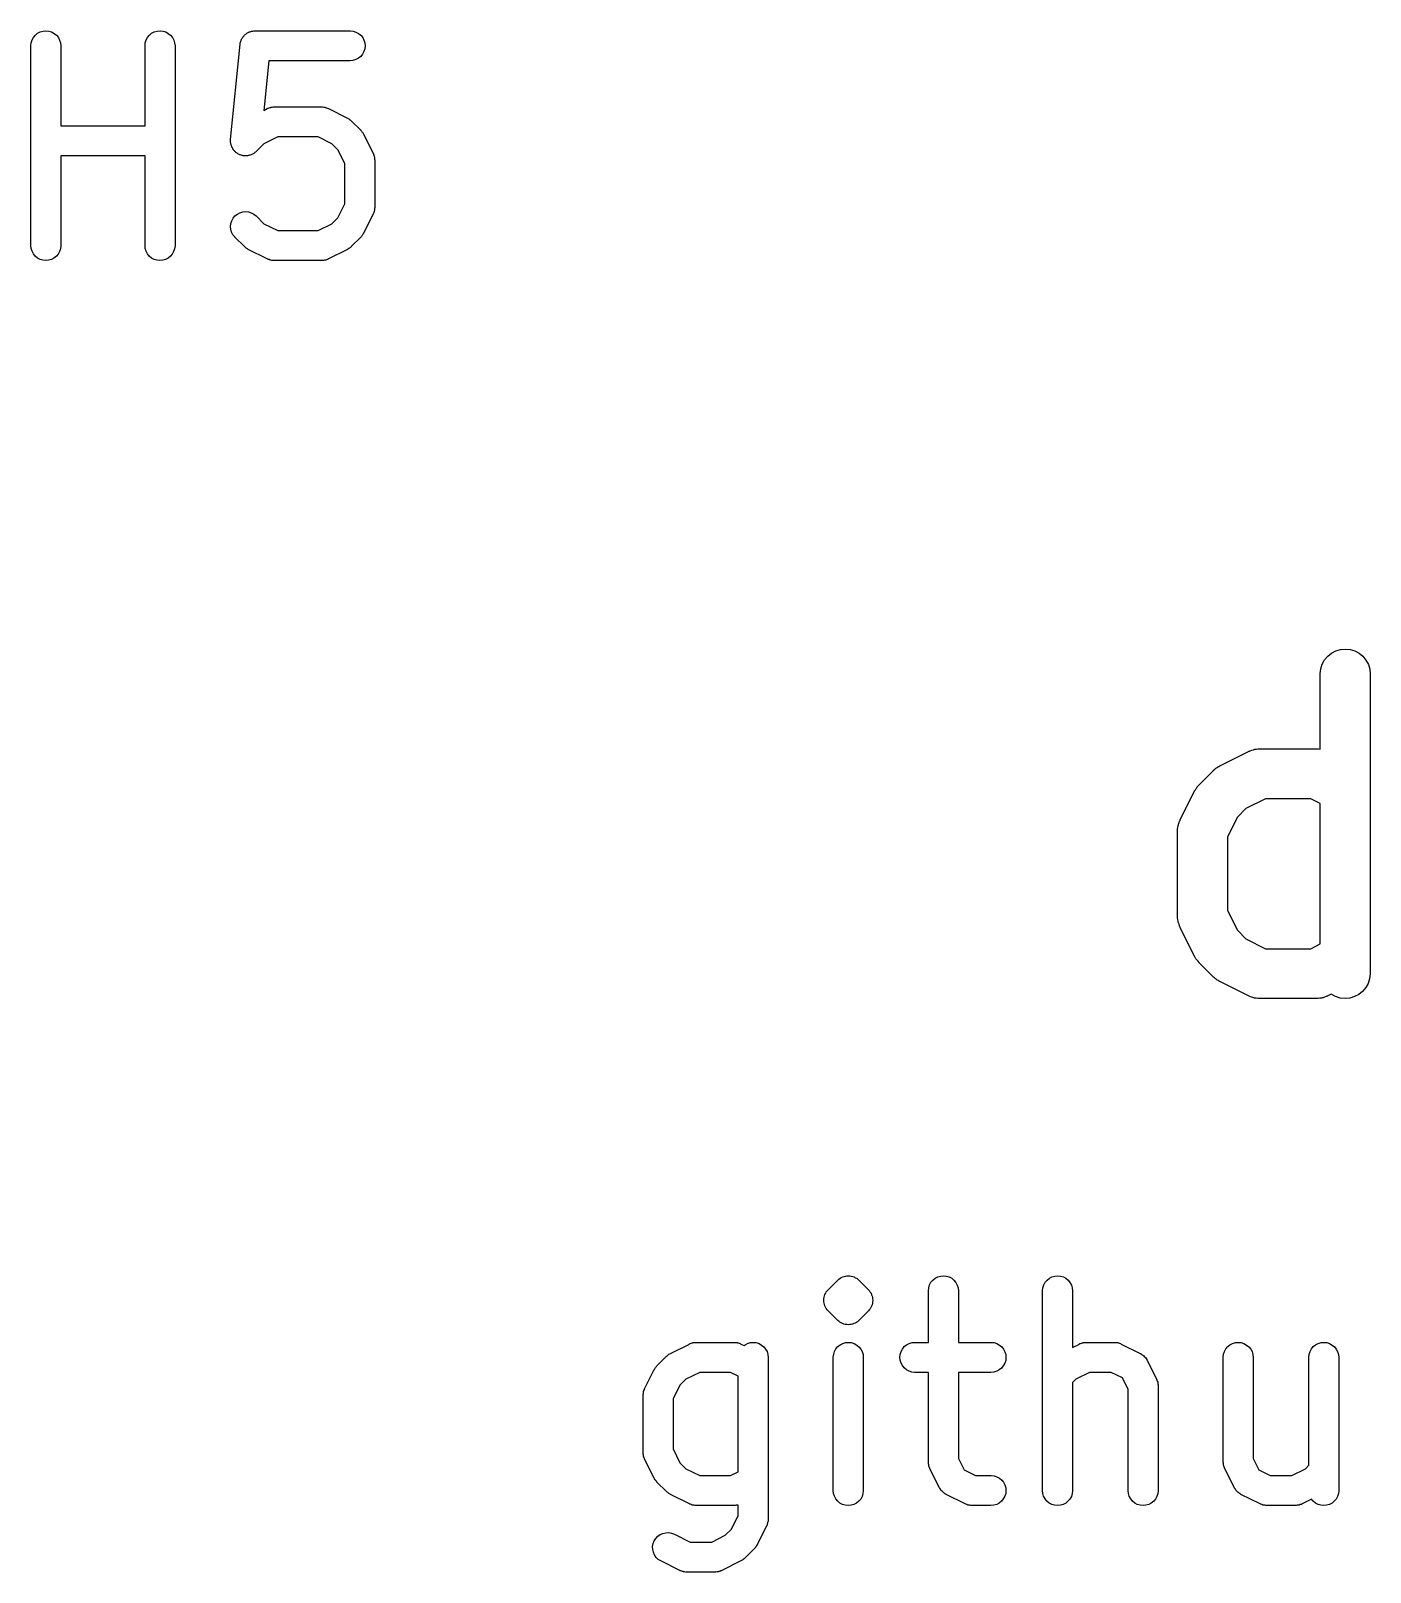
# Model space of a CAD drawing. Extents: x 78 to 209, y -131 to -41.
# Drawn here: x 149.02 to 155.73, y -105.38 to -97.67 of the extents above; entities that cross this region are included whole.
import ezdxf

# ---------------------------------------------------------------- set-up
doc = ezdxf.new("R2010")
doc.units = 0
doc.layers.add('BLACK', color=7, linetype='CONTINUOUS')

msp = doc.modelspace()

# ---------------------------------------------------------------- linework, layer by layer
at = {"layer": 'BLACK', "linetype": 'CONTINUOUS'}
for p, q in [((149.046, -97.6878), (149.057, -97.6786)), ((149.057, -97.6786), (149.07, -97.6718)), ((149.07, -97.6718), (149.084, -97.6677)), ((149.084, -97.6677), (149.099, -97.6664)), ((149.099, -97.6664), (149.113, -97.6679)), ((149.113, -97.6679), (149.127, -97.6722)), ((149.127, -97.6722), (149.14, -97.6792)), ((149.14, -97.6792), (149.151, -97.6885)), ((149.617, -97.6878), (149.628, -97.6786)), ((149.628, -97.6786), (149.641, -97.6718)), ((149.641, -97.6718), (149.655, -97.6677)), ((149.655, -97.6677), (149.67, -97.6664)), ((149.67, -97.6664), (149.685, -97.6679)), ((149.685, -97.6679), (149.699, -97.6722)), ((149.699, -97.6722), (149.711, -97.6792)), ((149.711, -97.6792), (149.723, -97.6885)), ((150.102, -97.681), (150.104, -97.6789)), ((150.104, -97.6789), (150.108, -97.677)), ((150.108, -97.677), (150.111, -97.6748)), ((150.111, -97.6748), (150.114, -97.6736)), ((150.114, -97.6736), (150.117, -97.672)), ((150.117, -97.672), (150.121, -97.6709)), ((150.121, -97.6709), (150.125, -97.6694)), ((150.125, -97.6694), (150.128, -97.6688)), ((150.128, -97.6688), (150.131, -97.6678)), ((150.131, -97.6678), (150.135, -97.6674)), ((150.135, -97.6674), (150.139, -97.6667)), ((150.139, -97.6667), (150.142, -97.6667)), ((150.142, -97.6667), (150.146, -97.6664)), ((150.146, -97.6664), (150.622, -97.6664)), ((150.622, -97.6664), (150.623, -97.6664)), ((150.623, -97.6664), (150.637, -97.668)), ((150.637, -97.668), (150.651, -97.6724)), ((150.651, -97.6724), (150.664, -97.6795)), ((149.023, -97.7403), (149.025, -97.7258)), ((149.023, -97.7414), (149.023, -97.7403)), ((149.023, -98.7414), (149.023, -97.7414)), ((149.025, -97.7258), (149.029, -97.7118)), ((149.029, -97.7118), (149.036, -97.699)), ((149.036, -97.699), (149.046, -97.6878)), ((149.151, -97.6885), (149.161, -97.6999)), ((149.161, -97.6999), (149.167, -97.7128)), ((149.167, -97.7128), (149.172, -97.7268)), ((149.172, -97.7268), (149.173, -97.7414)), ((149.173, -97.7414), (149.173, -98.1426)), ((149.595, -97.7403), (149.596, -97.7258)), ((149.595, -97.7414), (149.595, -97.7403)), ((149.595, -98.1426), (149.595, -97.7414)), ((149.596, -97.7258), (149.601, -97.7118)), ((149.601, -97.7118), (149.608, -97.699)), ((149.608, -97.699), (149.617, -97.6878)), ((149.723, -97.6885), (149.732, -97.6999)), ((149.732, -97.6999), (149.739, -97.7128)), ((149.739, -97.7128), (149.743, -97.7268)), ((149.743, -97.7268), (149.745, -97.7414)), ((149.745, -97.7414), (149.745, -98.7414)), ((150.023, -98.2101), (150.071, -97.7339)), ((150.071, -97.7329), (150.072, -97.7296)), ((150.071, -97.7339), (150.071, -97.7329)), ((150.072, -97.7263), (150.073, -97.7225)), ((150.072, -97.7296), (150.072, -97.7263)), ((150.073, -97.7225), (150.074, -97.7186)), ((150.074, -97.7186), (150.076, -97.7155)), ((150.076, -97.7155), (150.077, -97.7123)), ((150.077, -97.7123), (150.078, -97.7088)), ((150.078, -97.7088), (150.08, -97.7051)), ((150.08, -97.7051), (150.082, -97.7024)), ((150.082, -97.7024), (150.084, -97.6994)), ((150.084, -97.6994), (150.086, -97.6964)), ((150.086, -97.6964), (150.088, -97.6931)), ((150.088, -97.6931), (150.091, -97.6907)), ((150.091, -97.6907), (150.093, -97.6882)), ((150.093, -97.6882), (150.096, -97.6856)), ((150.096, -97.6856), (150.099, -97.6828)), ((150.099, -97.6828), (150.102, -97.681)), ((150.664, -97.6795), (150.675, -97.6889)), ((150.675, -97.6889), (150.685, -97.7003)), ((150.685, -97.7003), (150.691, -97.7133)), ((150.691, -97.7133), (150.696, -97.7273)), ((150.695, -97.7565), (150.691, -97.7704)), ((150.697, -97.7419), (150.695, -97.7565)), ((150.696, -97.7273), (150.697, -97.7419)), ((150.214, -97.8164), (150.189, -98.0646)), ((150.622, -97.8164), (150.214, -97.8164)), ((150.636, -97.815), (150.622, -97.8164)), ((150.65, -97.8107), (150.636, -97.815)), ((150.663, -97.8038), (150.65, -97.8107)), ((150.675, -97.7946), (150.663, -97.8038)), ((150.684, -97.7833), (150.675, -97.7946)), ((150.691, -97.7704), (150.684, -97.7833)), ((150.189, -98.0646), (150.207, -98.0553)), ((150.207, -98.0553), (150.208, -98.0548)), ((150.208, -98.0548), (150.21, -98.054)), ((150.21, -98.054), (150.212, -98.053)), ((150.212, -98.053), (150.217, -98.0515)), ((150.217, -98.0515), (150.222, -98.0497)), ((150.222, -98.0497), (150.224, -98.0494)), ((150.224, -98.0494), (150.226, -98.0488)), ((150.226, -98.0488), (150.231, -98.0483)), ((150.231, -98.0483), (150.237, -98.0475)), ((150.237, -98.0475), (150.239, -98.0475)), ((150.239, -98.0475), (150.241, -98.0473)), ((150.241, -98.0473), (150.479, -98.0473)), ((150.479, -98.0473), (150.48, -98.0473)), ((150.48, -98.0473), (150.482, -98.0476)), ((150.482, -98.0476), (150.484, -98.0475)), ((150.484, -98.0475), (150.49, -98.0484)), ((150.49, -98.0484), (150.495, -98.049)), ((150.495, -98.049), (150.497, -98.0496)), ((150.497, -98.0496), (150.499, -98.05)), ((150.499, -98.05), (150.504, -98.0519)), ((150.504, -98.0519), (150.509, -98.0534)), ((150.509, -98.0534), (150.511, -98.0545)), ((150.511, -98.0545), (150.513, -98.0553)), ((150.513, -98.0553), (150.608, -98.1029)), ((150.608, -98.1029), (150.609, -98.1033)), ((150.609, -98.1033), (150.612, -98.1056)), ((150.612, -98.1056), (150.616, -98.1076)), ((150.616, -98.1076), (150.618, -98.1096)), ((150.618, -98.1096), (150.621, -98.1113)), ((150.621, -98.1113), (150.624, -98.1142)), ((150.624, -98.1142), (150.627, -98.1169)), ((150.627, -98.1169), (150.675, -98.1645)), ((149.173, -98.1426), (149.595, -98.1426)), ((150.023, -98.2137), (150.023, -98.2101)), ((150.023, -98.2173), (150.023, -98.2137)), ((150.023, -98.221), (150.023, -98.2173)), ((150.259, -98.1973), (150.19, -98.2316)), ((150.461, -98.1973), (150.259, -98.1973)), ((150.53, -98.2316), (150.461, -98.1973)), ((150.675, -98.1645), (150.676, -98.1653)), ((150.676, -98.1653), (150.678, -98.1686)), ((150.678, -98.1686), (150.681, -98.1716)), ((150.681, -98.1716), (150.683, -98.1743)), ((150.683, -98.1743), (150.685, -98.1767)), ((150.685, -98.1767), (150.687, -98.1805)), ((150.687, -98.1805), (150.689, -98.184)), ((150.689, -98.184), (150.737, -98.2793)), ((149.595, -98.2926), (149.173, -98.2926)), ((149.173, -98.2926), (149.173, -98.7414)), ((149.595, -98.7414), (149.595, -98.2926)), ((150.023, -98.2247), (150.023, -98.221)), ((150.024, -98.2283), (150.023, -98.2247)), ((150.024, -98.2319), (150.024, -98.2283)), ((150.026, -98.2355), (150.024, -98.2319)), ((150.026, -98.2391), (150.026, -98.2355)), ((150.028, -98.2424), (150.026, -98.2391)), ((150.029, -98.2459), (150.028, -98.2424)), ((150.03, -98.2492), (150.029, -98.2459)), ((150.032, -98.2527), (150.03, -98.2492)), ((150.034, -98.2557), (150.032, -98.2527)), ((150.035, -98.2589), (150.034, -98.2557)), ((150.038, -98.2618), (150.035, -98.2589)), ((150.04, -98.2649), (150.038, -98.2618)), ((150.042, -98.2674), (150.04, -98.2649)), ((150.045, -98.2702), (150.042, -98.2674)), ((150.048, -98.2726), (150.045, -98.2702)), ((150.05, -98.2753), (150.048, -98.2726)), ((150.053, -98.2773), (150.05, -98.2753)), ((150.056, -98.2796), (150.053, -98.2773)), ((150.059, -98.2814), (150.056, -98.2796)), ((150.062, -98.2835), (150.059, -98.2814)), ((150.066, -98.2849), (150.062, -98.2835)), ((150.069, -98.2866), (150.066, -98.2849)), ((150.072, -98.2877), (150.069, -98.2866)), ((150.076, -98.2892), (150.072, -98.2877)), ((150.079, -98.2899), (150.076, -98.2892)), ((150.083, -98.291), (150.079, -98.2899)), ((150.086, -98.2914), (150.083, -98.291)), ((150.09, -98.2921), (150.086, -98.2914)), ((150.094, -98.2922), (150.09, -98.2921)), ((150.097, -98.2926), (150.094, -98.2922)), ((150.101, -98.2922), (150.097, -98.2926)), ((150.105, -98.2923), (150.101, -98.2922)), ((150.108, -98.2916), (150.105, -98.2923)), ((150.112, -98.2913), (150.108, -98.2916)), ((150.115, -98.2903), (150.112, -98.2913)), ((150.119, -98.2896), (150.115, -98.2903)), ((150.122, -98.2882), (150.119, -98.2896)), ((150.126, -98.2872), (150.122, -98.2882)), ((150.129, -98.2855), (150.126, -98.2872)), ((150.133, -98.2841), (150.129, -98.2855)), ((150.136, -98.2821), (150.133, -98.2841)), ((150.139, -98.2805), (150.136, -98.2821)), ((150.142, -98.2781), (150.139, -98.2805)), ((150.145, -98.2761), (150.142, -98.2781)), ((150.148, -98.2736), (150.145, -98.2761)), ((150.15, -98.2713), (150.148, -98.2736)), ((150.151, -98.2706), (150.15, -98.2713)), ((150.19, -98.2316), (150.151, -98.2706)), ((150.56, -98.262), (150.53, -98.2316)), ((150.595, -98.3305), (150.56, -98.262)), ((150.737, -98.2793), (150.737, -98.2802)), ((150.737, -98.2802), (150.738, -98.2823)), ((150.738, -98.2823), (150.739, -98.2842)), ((150.739, -98.2842), (150.74, -98.2891)), ((150.74, -98.2891), (150.742, -98.2939)), ((150.742, -98.2939), (150.742, -98.2961)), ((150.742, -98.2961), (150.743, -98.2982)), ((150.595, -98.5332), (150.595, -98.3305)), ((150.743, -98.2982), (150.744, -98.3033)), ((150.744, -98.3033), (150.744, -98.3084)), ((150.744, -98.3084), (150.744, -98.3106)), ((150.744, -98.3106), (150.745, -98.3128)), ((150.745, -98.3128), (150.745, -98.5509)), ((150.029, -98.6168), (150.036, -98.604)), ((150.036, -98.604), (150.045, -98.5927)), ((150.045, -98.5927), (150.057, -98.5835)), ((150.057, -98.5835), (150.07, -98.5767)), ((150.07, -98.5767), (150.084, -98.5725)), ((150.084, -98.5725), (150.098, -98.5711)), ((150.098, -98.5711), (150.113, -98.5726)), ((150.113, -98.5726), (150.127, -98.5769)), ((150.127, -98.5769), (150.14, -98.5838)), ((150.14, -98.5838), (150.151, -98.5931)), ((150.151, -98.5931), (150.19, -98.6321)), ((150.53, -98.6321), (150.56, -98.6017)), ((150.56, -98.6017), (150.595, -98.5332)), ((150.737, -98.5844), (150.689, -98.6797)), ((150.738, -98.5804), (150.737, -98.5824)), ((150.737, -98.5824), (150.737, -98.5844)), ((150.74, -98.5756), (150.738, -98.5804)), ((150.742, -98.5708), (150.74, -98.5756)), ((150.743, -98.5665), (150.742, -98.5686)), ((150.742, -98.5686), (150.742, -98.5708)), ((150.744, -98.5564), (150.743, -98.5614)), ((150.743, -98.5614), (150.743, -98.5665)), ((150.745, -98.552), (150.744, -98.5541)), ((150.744, -98.5541), (150.744, -98.5564)), ((150.745, -98.5509), (150.745, -98.552)), ((150.023, -98.6454), (150.025, -98.6308)), ((150.024, -98.6599), (150.023, -98.6454)), ((150.028, -98.674), (150.024, -98.6599)), ((150.025, -98.6308), (150.029, -98.6168)), ((150.035, -98.687), (150.028, -98.674)), ((150.19, -98.6321), (150.259, -98.6664)), ((150.259, -98.6664), (150.461, -98.6664)), ((150.461, -98.6664), (150.53, -98.6321)), ((150.689, -98.6806), (150.686, -98.6842)), ((150.689, -98.6797), (150.689, -98.6806)), ((149.025, -98.7559), (149.023, -98.7414)), ((149.029, -98.77), (149.025, -98.7559)), ((149.171, -98.757), (149.167, -98.7709)), ((149.173, -98.7424), (149.171, -98.757)), ((149.173, -98.7414), (149.173, -98.7424)), ((149.596, -98.7559), (149.595, -98.7414)), ((149.6, -98.77), (149.596, -98.7559)), ((149.743, -98.757), (149.738, -98.7709)), ((149.745, -98.7424), (149.743, -98.757)), ((149.745, -98.7414), (149.745, -98.7424)), ((150.044, -98.6984), (150.035, -98.687)), ((150.045, -98.6992), (150.044, -98.6984)), ((150.093, -98.7468), (150.045, -98.6992)), ((150.096, -98.7495), (150.093, -98.7468)), ((150.099, -98.7524), (150.096, -98.7495)), ((150.102, -98.7541), (150.099, -98.7524)), ((150.104, -98.7561), (150.102, -98.7541)), ((150.108, -98.7581), (150.104, -98.7561)), ((150.111, -98.7604), (150.108, -98.7581)), ((150.611, -98.7586), (150.608, -98.7608)), ((150.615, -98.7567), (150.611, -98.7586)), ((150.618, -98.7547), (150.615, -98.7567)), ((150.62, -98.7531), (150.618, -98.7547)), ((150.623, -98.7502), (150.62, -98.7531)), ((150.627, -98.7475), (150.623, -98.7502)), ((150.675, -98.6992), (150.627, -98.7468)), ((150.627, -98.7468), (150.627, -98.7475)), ((150.678, -98.6959), (150.675, -98.6992)), ((150.681, -98.6929), (150.678, -98.6959)), ((150.682, -98.6903), (150.681, -98.6929)), ((150.684, -98.6879), (150.682, -98.6903)), ((150.686, -98.6842), (150.684, -98.6879)), ((149.036, -98.7829), (149.029, -98.77)), ((149.045, -98.7942), (149.036, -98.7829)), ((149.056, -98.8036), (149.045, -98.7942)), ((149.069, -98.8105), (149.056, -98.8036)), ((149.083, -98.8148), (149.069, -98.8105)), ((149.098, -98.8164), (149.083, -98.8148)), ((149.112, -98.8151), (149.098, -98.8164)), ((149.126, -98.8109), (149.112, -98.8151)), ((149.139, -98.8041), (149.126, -98.8109)), ((149.151, -98.795), (149.139, -98.8041)), ((149.16, -98.7838), (149.151, -98.795)), ((149.167, -98.7709), (149.16, -98.7838)), ((149.607, -98.7829), (149.6, -98.77)), ((149.616, -98.7942), (149.607, -98.7829)), ((149.628, -98.8036), (149.616, -98.7942)), ((149.64, -98.8105), (149.628, -98.8036)), ((149.654, -98.8148), (149.64, -98.8105)), ((149.669, -98.8164), (149.654, -98.8148)), ((149.684, -98.8151), (149.669, -98.8164)), ((149.698, -98.8109), (149.684, -98.8151)), ((149.711, -98.8041), (149.698, -98.8109)), ((149.722, -98.795), (149.711, -98.8041)), ((149.731, -98.7838), (149.722, -98.795)), ((149.738, -98.7709), (149.731, -98.7838)), ((150.112, -98.7608), (150.111, -98.7604)), ((150.207, -98.8085), (150.112, -98.7608)), ((150.209, -98.8093), (150.207, -98.8085)), ((150.211, -98.8103), (150.209, -98.8093)), ((150.216, -98.8119), (150.211, -98.8103)), ((150.221, -98.8137), (150.216, -98.8119)), ((150.223, -98.8141), (150.221, -98.8137)), ((150.225, -98.8147), (150.223, -98.8141)), ((150.23, -98.8153), (150.225, -98.8147)), ((150.236, -98.8162), (150.23, -98.8153)), ((150.238, -98.8161), (150.236, -98.8162)), ((150.24, -98.8164), (150.238, -98.8161)), ((150.241, -98.8164), (150.24, -98.8164)), ((150.479, -98.8164), (150.241, -98.8164)), ((150.481, -98.8162), (150.479, -98.8164)), ((150.483, -98.8163), (150.481, -98.8162)), ((150.489, -98.8155), (150.483, -98.8163)), ((150.494, -98.815), (150.489, -98.8155)), ((150.496, -98.8143), (150.494, -98.815)), ((150.498, -98.814), (150.496, -98.8143)), ((150.503, -98.8122), (150.498, -98.814)), ((150.508, -98.8107), (150.503, -98.8122)), ((150.51, -98.8097), (150.508, -98.8107)), ((150.512, -98.8089), (150.51, -98.8097)), ((150.513, -98.8085), (150.512, -98.8089)), ((150.608, -98.7608), (150.513, -98.8085)), ((155.557, -100.77), (155.581, -100.763)), ((155.581, -100.763), (155.605, -100.761)), ((155.605, -100.761), (155.629, -100.763)), ((155.629, -100.763), (155.652, -100.77)), ((155.482, -100.86), (155.489, -100.836)), ((155.489, -100.836), (155.501, -100.815)), ((155.501, -100.815), (155.517, -100.796)), ((155.517, -100.796), (155.536, -100.781)), ((155.536, -100.781), (155.557, -100.77)), ((155.652, -100.77), (155.674, -100.782)), ((155.674, -100.782), (155.693, -100.797)), ((155.693, -100.797), (155.708, -100.816)), ((155.708, -100.816), (155.72, -100.838)), ((155.72, -100.838), (155.727, -100.861)), ((155.479, -100.884), (155.482, -100.86)), ((155.479, -100.886), (155.479, -100.884)), ((155.479, -101.262), (155.479, -100.886)), ((155.727, -100.861), (155.729, -100.886)), ((155.729, -100.886), (155.729, -102.386)), ((154.977, -101.345), (155.12, -101.274)), ((155.12, -101.274), (155.121, -101.273)), ((155.121, -101.273), (155.125, -101.272)), ((155.125, -101.272), (155.128, -101.27)), ((155.128, -101.27), (155.136, -101.268)), ((155.136, -101.268), (155.144, -101.265)), ((155.144, -101.265), (155.148, -101.264)), ((155.148, -101.264), (155.151, -101.263)), ((155.151, -101.263), (155.16, -101.262)), ((155.16, -101.262), (155.168, -101.261)), ((155.168, -101.261), (155.172, -101.261)), ((155.172, -101.261), (155.175, -101.261)), ((155.175, -101.261), (155.461, -101.261)), ((155.461, -101.261), (155.463, -101.261)), ((155.463, -101.261), (155.467, -101.261)), ((155.467, -101.261), (155.47, -101.261)), ((155.47, -101.261), (155.479, -101.262)), ((155.479, -101.262), (155.479, -101.262)), ((154.873, -101.44), (154.944, -101.369)), ((154.944, -101.369), (154.945, -101.367)), ((154.945, -101.367), (154.951, -101.363)), ((154.951, -101.363), (154.956, -101.358)), ((154.956, -101.358), (154.96, -101.355)), ((154.96, -101.355), (154.964, -101.352)), ((154.964, -101.352), (154.971, -101.349)), ((154.971, -101.349), (154.977, -101.345)), ((154.854, -101.465), (154.857, -101.459)), ((154.857, -101.459), (154.861, -101.455)), ((154.861, -101.455), (154.863, -101.451)), ((154.863, -101.451), (154.868, -101.445)), ((154.868, -101.445), (154.873, -101.44)), ((154.778, -101.615), (154.849, -101.473)), ((154.849, -101.473), (154.85, -101.471)), ((154.85, -101.471), (154.854, -101.465)), ((155.205, -101.511), (155.107, -101.56)), ((155.432, -101.511), (155.205, -101.511)), ((155.479, -101.534), (155.432, -101.511)), ((155.479, -102.237), (155.479, -101.534)), ((155.064, -101.602), (155.015, -101.701)), ((155.107, -101.56), (155.064, -101.602)), ((154.765, -101.662), (154.766, -101.654)), ((154.765, -101.666), (154.765, -101.662)), ((154.765, -101.67), (154.765, -101.666)), ((154.765, -101.671), (154.765, -101.67)), ((154.765, -102.1), (154.765, -101.671)), ((154.766, -101.654), (154.767, -101.645)), ((154.767, -101.645), (154.769, -101.642)), ((154.769, -101.638), (154.772, -101.63)), ((154.769, -101.642), (154.769, -101.638)), ((154.772, -101.63), (154.775, -101.622)), ((154.775, -101.622), (154.777, -101.619)), ((154.777, -101.619), (154.778, -101.615)), ((155.015, -101.701), (155.015, -102.07)), ((155.015, -102.07), (155.064, -102.169)), ((154.765, -102.104), (154.765, -102.1)), ((154.765, -102.107), (154.765, -102.104)), ((154.766, -102.116), (154.765, -102.107)), ((154.767, -102.124), (154.766, -102.116)), ((154.768, -102.128), (154.767, -102.124)), ((154.769, -102.131), (154.768, -102.128)), ((154.772, -102.139), (154.769, -102.131)), ((154.774, -102.147), (154.772, -102.139)), ((154.776, -102.151), (154.774, -102.147)), ((154.777, -102.154), (154.776, -102.151)), ((154.778, -102.156), (154.777, -102.154)), ((154.849, -102.299), (154.778, -102.156)), ((155.064, -102.169), (155.107, -102.211)), ((155.107, -102.211), (155.205, -102.261)), ((154.853, -102.305), (154.849, -102.299)), ((154.856, -102.311), (154.853, -102.305)), ((155.205, -102.261), (155.432, -102.261)), ((155.432, -102.261), (155.479, -102.237)), ((154.86, -102.315), (154.856, -102.311)), ((154.862, -102.319), (154.86, -102.315)), ((154.867, -102.324), (154.862, -102.319)), ((154.872, -102.33), (154.867, -102.324)), ((154.873, -102.331), (154.872, -102.33)), ((154.944, -102.403), (154.873, -102.331)), ((155.729, -102.386), (155.729, -102.387)), ((154.95, -102.407), (154.944, -102.403)), ((154.955, -102.412), (154.95, -102.407)), ((154.959, -102.415), (154.955, -102.412)), ((154.963, -102.418), (154.959, -102.415)), ((154.969, -102.421), (154.963, -102.418)), ((154.975, -102.425), (154.969, -102.421)), ((154.977, -102.426), (154.975, -102.425)), ((155.12, -102.497), (154.977, -102.426)), ((155.707, -102.456), (155.691, -102.475)), ((155.719, -102.435), (155.707, -102.456)), ((155.726, -102.412), (155.719, -102.435)), ((155.729, -102.387), (155.726, -102.412)), ((155.123, -102.499), (155.12, -102.497)), ((155.126, -102.5), (155.123, -102.499)), ((155.134, -102.503), (155.126, -102.5)), ((155.142, -102.506), (155.134, -102.503)), ((155.146, -102.507), (155.142, -102.506)), ((155.149, -102.508), (155.146, -102.507)), ((155.158, -102.509), (155.149, -102.508)), ((155.166, -102.51), (155.158, -102.509)), ((155.17, -102.51), (155.166, -102.51)), ((155.174, -102.511), (155.17, -102.51)), ((155.175, -102.511), (155.174, -102.511)), ((155.461, -102.511), (155.175, -102.511)), ((155.465, -102.51), (155.461, -102.511)), ((155.468, -102.51), (155.465, -102.51)), ((155.477, -102.509), (155.468, -102.51)), ((155.485, -102.508), (155.477, -102.509)), ((155.489, -102.507), (155.485, -102.508)), ((155.493, -102.507), (155.489, -102.507)), ((155.501, -102.504), (155.493, -102.507)), ((155.509, -102.501), (155.501, -102.504)), ((155.512, -102.499), (155.509, -102.501)), ((155.515, -102.498), (155.512, -102.499)), ((155.517, -102.497), (155.515, -102.498)), ((155.534, -102.489), (155.517, -102.497)), ((155.556, -102.501), (155.534, -102.489)), ((155.534, -102.489), (155.534, -102.489)), ((155.579, -102.508), (155.556, -102.501)), ((155.603, -102.511), (155.579, -102.508)), ((155.627, -102.508), (155.603, -102.511)), ((155.651, -102.501), (155.627, -102.508)), ((155.672, -102.49), (155.651, -102.501)), ((155.691, -102.475), (155.672, -102.49)), ((153.015, -103.968), (153.063, -103.92)), ((153.063, -103.92), (153.063, -103.92)), ((153.063, -103.92), (153.063, -103.92)), ((153.063, -103.92), (153.063, -103.92)), ((153.063, -103.92), (153.063, -103.92)), ((153.063, -103.92), (153.063, -103.92)), ((153.063, -103.92), (153.063, -103.92)), ((153.063, -103.92), (153.064, -103.92)), ((153.064, -103.92), (153.069, -103.915)), ((153.069, -103.915), (153.075, -103.911)), ((153.075, -103.91), (153.081, -103.907)), ((153.075, -103.911), (153.075, -103.91)), ((153.075, -103.911), (153.075, -103.911)), ((153.075, -103.911), (153.075, -103.911)), ((153.075, -103.911), (153.075, -103.911)), ((153.081, -103.907), (153.088, -103.904)), ((153.088, -103.904), (153.095, -103.902)), ((153.088, -103.904), (153.088, -103.904)), ((153.088, -103.904), (153.088, -103.904)), ((153.088, -103.904), (153.088, -103.904)), ((153.088, -103.904), (153.088, -103.904)), ((153.095, -103.902), (153.102, -103.9)), ((153.102, -103.9), (153.109, -103.899)), ((153.102, -103.9), (153.102, -103.9)), ((153.102, -103.9), (153.102, -103.9)), ((153.102, -103.9), (153.102, -103.9)), ((153.102, -103.9), (153.102, -103.9)), ((153.109, -103.899), (153.116, -103.898)), ((153.116, -103.898), (153.116, -103.898)), ((153.116, -103.898), (153.117, -103.898)), ((153.116, -103.898), (153.116, -103.898)), ((153.117, -103.898), (153.117, -103.898)), ((153.117, -103.898), (153.124, -103.899)), ((153.124, -103.899), (153.131, -103.9)), ((153.131, -103.9), (153.131, -103.9)), ((153.131, -103.9), (153.131, -103.9)), ((153.131, -103.9), (153.131, -103.9)), ((153.131, -103.9), (153.131, -103.9)), ((153.131, -103.9), (153.138, -103.902)), ((153.138, -103.902), (153.145, -103.904)), ((153.145, -103.904), (153.145, -103.904)), ((153.145, -103.904), (153.145, -103.904)), ((153.145, -103.904), (153.145, -103.904)), ((153.145, -103.904), (153.145, -103.904)), ((153.145, -103.904), (153.151, -103.908)), ((153.151, -103.908), (153.158, -103.911)), ((153.158, -103.911), (153.158, -103.911)), ((153.158, -103.911), (153.158, -103.911)), ((153.158, -103.911), (153.158, -103.911)), ((153.158, -103.911), (153.158, -103.911)), ((153.158, -103.911), (153.164, -103.916)), ((153.164, -103.916), (153.169, -103.92)), ((153.169, -103.92), (153.217, -103.968)), ((153.53, -103.931), (153.54, -103.92)), ((153.54, -103.92), (153.551, -103.911)), ((153.551, -103.911), (153.564, -103.904)), ((153.564, -103.904), (153.578, -103.9)), ((153.578, -103.9), (153.593, -103.898)), ((153.593, -103.898), (153.607, -103.9)), ((153.607, -103.9), (153.621, -103.904)), ((153.621, -103.904), (153.634, -103.911)), ((153.634, -103.911), (153.645, -103.921)), ((153.645, -103.921), (153.655, -103.932)), ((154.102, -103.931), (154.111, -103.92)), ((154.111, -103.92), (154.123, -103.911)), ((154.123, -103.911), (154.135, -103.904)), ((154.135, -103.904), (154.15, -103.9)), ((154.15, -103.9), (154.164, -103.898)), ((154.164, -103.898), (154.179, -103.9)), ((154.179, -103.9), (154.193, -103.904)), ((154.193, -103.904), (154.206, -103.911)), ((154.206, -103.911), (154.217, -103.921)), ((154.217, -103.921), (154.226, -103.932)), ((152.994, -104.013), (152.995, -104.006)), ((152.995, -104.006), (152.997, -103.999)), ((152.995, -104.006), (152.995, -104.006)), ((152.995, -104.006), (152.995, -104.006)), ((152.997, -103.999), (152.999, -103.992)), ((152.999, -103.992), (153.003, -103.985)), ((152.999, -103.992), (152.999, -103.992)), ((152.999, -103.992), (152.999, -103.992)), ((153.003, -103.985), (153.006, -103.979)), ((153.006, -103.979), (153.011, -103.973)), ((153.006, -103.979), (153.006, -103.979)), ((153.006, -103.979), (153.006, -103.979)), ((153.011, -103.973), (153.015, -103.968)), ((153.217, -103.968), (153.217, -103.968)), ((153.217, -103.968), (153.217, -103.968)), ((153.217, -103.968), (153.217, -103.968)), ((153.217, -103.968), (153.217, -103.969)), ((153.217, -103.969), (153.222, -103.974)), ((153.222, -103.974), (153.226, -103.98)), ((153.226, -103.98), (153.226, -103.98)), ((153.226, -103.98), (153.226, -103.98)), ((153.226, -103.98), (153.23, -103.986)), ((153.23, -103.986), (153.233, -103.993)), ((153.233, -103.993), (153.233, -103.993)), ((153.233, -103.993), (153.233, -103.993)), ((153.233, -103.993), (153.235, -104)), ((153.235, -104), (153.237, -104.007)), ((153.517, -103.972), (153.519, -103.958)), ((153.517, -103.973), (153.517, -103.972)), ((153.517, -104.232), (153.517, -103.973)), ((153.519, -103.958), (153.523, -103.944)), ((153.523, -103.944), (153.53, -103.931)), ((153.655, -103.932), (153.661, -103.945)), ((153.661, -103.945), (153.666, -103.959)), ((153.666, -103.959), (153.667, -103.973)), ((153.667, -103.973), (153.667, -104.232)), ((154.089, -103.972), (154.09, -103.958)), ((154.089, -103.973), (154.089, -103.972)), ((154.089, -104.973), (154.089, -103.973)), ((154.09, -103.958), (154.095, -103.944)), ((154.095, -103.944), (154.102, -103.931)), ((154.226, -103.932), (154.233, -103.945)), ((154.233, -103.945), (154.237, -103.959)), ((154.237, -103.959), (154.239, -103.973)), ((154.239, -103.973), (154.239, -104.257)), ((152.993, -104.02), (152.994, -104.013)), ((152.993, -104.021), (152.993, -104.02)), ((152.993, -104.02), (152.993, -104.02)), ((152.994, -104.028), (152.993, -104.021)), ((152.995, -104.035), (152.994, -104.028)), ((152.997, -104.042), (152.995, -104.035)), ((152.995, -104.035), (152.995, -104.035)), ((152.995, -104.035), (152.995, -104.035)), ((152.999, -104.049), (152.997, -104.042)), ((153.002, -104.056), (152.999, -104.049)), ((152.999, -104.049), (152.999, -104.049)), ((152.999, -104.049), (152.999, -104.049)), ((153.005, -104.062), (153.002, -104.056)), ((153.006, -104.062), (153.005, -104.062)), ((153.01, -104.068), (153.006, -104.062)), ((153.006, -104.062), (153.006, -104.062)), ((153.015, -104.073), (153.01, -104.068)), ((153.015, -104.074), (153.015, -104.073)), ((153.063, -104.122), (153.015, -104.074)), ((153.015, -104.074), (153.015, -104.074)), ((153.015, -104.074), (153.015, -104.074)), ((153.015, -104.074), (153.015, -104.074)), ((153.217, -104.074), (153.169, -104.122)), ((153.221, -104.069), (153.217, -104.074)), ((153.226, -104.063), (153.221, -104.069)), ((153.229, -104.057), (153.226, -104.063)), ((153.226, -104.063), (153.226, -104.063)), ((153.226, -104.063), (153.226, -104.063)), ((153.233, -104.05), (153.229, -104.057)), ((153.235, -104.043), (153.233, -104.05)), ((153.233, -104.05), (153.233, -104.05)), ((153.233, -104.05), (153.233, -104.05)), ((153.237, -104.036), (153.235, -104.043)), ((153.237, -104.007), (153.237, -104.007)), ((153.237, -104.007), (153.237, -104.007)), ((153.237, -104.007), (153.238, -104.014)), ((153.238, -104.029), (153.237, -104.036)), ((153.237, -104.036), (153.237, -104.036)), ((153.237, -104.036), (153.237, -104.036)), ((153.238, -104.014), (153.239, -104.021)), ((153.239, -104.022), (153.238, -104.029)), ((153.239, -104.021), (153.239, -104.022)), ((153.239, -104.022), (153.239, -104.022)), ((153.068, -104.126), (153.063, -104.122)), ((153.074, -104.131), (153.068, -104.126)), ((153.08, -104.134), (153.074, -104.131)), ((153.074, -104.131), (153.074, -104.131)), ((153.074, -104.131), (153.074, -104.131)), ((153.074, -104.131), (153.074, -104.131)), ((153.074, -104.131), (153.074, -104.131)), ((153.087, -104.138), (153.08, -104.134)), ((153.094, -104.14), (153.087, -104.138)), ((153.087, -104.138), (153.087, -104.138)), ((153.087, -104.138), (153.087, -104.138)), ((153.087, -104.138), (153.087, -104.138)), ((153.087, -104.138), (153.087, -104.138)), ((153.101, -104.142), (153.094, -104.14)), ((153.108, -104.143), (153.101, -104.142)), ((153.101, -104.142), (153.101, -104.142)), ((153.101, -104.142), (153.101, -104.142)), ((153.101, -104.142), (153.101, -104.142)), ((153.101, -104.142), (153.101, -104.142)), ((153.115, -104.144), (153.108, -104.143)), ((153.116, -104.144), (153.115, -104.144)), ((153.115, -104.144), (153.115, -104.144)), ((153.115, -104.144), (153.115, -104.144)), ((153.123, -104.143), (153.116, -104.144)), ((153.116, -104.144), (153.116, -104.144)), ((153.13, -104.142), (153.123, -104.143)), ((153.137, -104.14), (153.13, -104.142)), ((153.13, -104.142), (153.13, -104.142)), ((153.13, -104.142), (153.13, -104.142)), ((153.13, -104.142), (153.13, -104.142)), ((153.13, -104.142), (153.13, -104.142)), ((153.144, -104.138), (153.137, -104.14)), ((153.15, -104.135), (153.144, -104.138)), ((153.144, -104.138), (153.144, -104.138)), ((153.144, -104.138), (153.144, -104.138)), ((153.144, -104.138), (153.144, -104.138)), ((153.144, -104.138), (153.144, -104.138)), ((153.157, -104.132), (153.15, -104.135)), ((153.163, -104.127), (153.157, -104.131)), ((153.157, -104.131), (153.157, -104.131)), ((153.157, -104.131), (153.157, -104.131)), ((153.157, -104.131), (153.157, -104.131)), ((153.157, -104.131), (153.157, -104.132)), ((153.168, -104.122), (153.163, -104.127)), ((153.169, -104.122), (153.168, -104.122)), ((153.168, -104.122), (153.168, -104.122)), ((153.168, -104.122), (153.168, -104.122)), ((153.168, -104.122), (153.168, -104.122)), ((153.169, -104.122), (153.169, -104.122)), ((153.169, -104.122), (153.169, -104.122)), ((153.169, -104.122), (153.169, -104.122)), ((152.324, -104.238), (152.325, -104.237)), ((152.325, -104.237), (152.33, -104.236)), ((152.33, -104.236), (152.335, -104.234)), ((152.335, -104.234), (152.337, -104.234)), ((152.337, -104.234), (152.339, -104.233)), ((152.339, -104.233), (152.345, -104.233)), ((152.345, -104.233), (152.35, -104.232)), ((152.35, -104.232), (152.352, -104.232)), ((152.352, -104.232), (152.354, -104.232)), ((152.354, -104.232), (152.545, -104.232)), ((152.545, -104.232), (152.546, -104.232)), ((152.546, -104.232), (152.548, -104.232)), ((152.548, -104.232), (152.55, -104.232)), ((152.55, -104.232), (152.555, -104.233)), ((152.555, -104.233), (152.56, -104.233)), ((152.56, -104.233), (152.562, -104.234)), ((152.562, -104.234), (152.564, -104.234)), ((152.564, -104.234), (152.569, -104.236)), ((152.569, -104.236), (152.574, -104.238)), ((152.599, -104.244), (152.612, -104.237)), ((152.612, -104.237), (152.626, -104.233)), ((152.626, -104.233), (152.64, -104.232)), ((152.64, -104.232), (152.655, -104.233)), ((152.655, -104.233), (152.669, -104.238)), ((153.075, -104.244), (153.088, -104.237)), ((153.088, -104.237), (153.102, -104.233)), ((153.102, -104.233), (153.116, -104.232)), ((153.116, -104.232), (153.131, -104.233)), ((153.131, -104.233), (153.145, -104.238)), ((153.408, -104.244), (153.421, -104.237)), ((153.421, -104.237), (153.435, -104.233)), ((153.435, -104.233), (153.449, -104.232)), ((153.449, -104.232), (153.517, -104.232)), ((153.667, -104.232), (153.83, -104.232)), ((153.83, -104.232), (153.831, -104.232)), ((153.831, -104.232), (153.846, -104.233)), ((153.846, -104.233), (153.86, -104.238)), ((154.276, -104.238), (154.278, -104.237)), ((154.278, -104.237), (154.283, -104.236)), ((154.283, -104.236), (154.288, -104.234)), ((154.288, -104.234), (154.29, -104.234)), ((154.29, -104.234), (154.292, -104.233)), ((154.292, -104.233), (154.297, -104.233)), ((154.297, -104.233), (154.302, -104.232)), ((154.302, -104.232), (154.304, -104.232)), ((154.304, -104.232), (154.306, -104.232)), ((154.306, -104.232), (154.449, -104.232)), ((154.449, -104.232), (154.45, -104.232)), ((154.45, -104.232), (154.453, -104.232)), ((154.453, -104.232), (154.455, -104.232)), ((154.455, -104.232), (154.46, -104.233)), ((154.46, -104.233), (154.465, -104.233)), ((154.465, -104.233), (154.467, -104.234)), ((154.467, -104.234), (154.469, -104.234)), ((154.469, -104.234), (154.474, -104.236)), ((154.474, -104.236), (154.479, -104.238)), ((155.027, -104.244), (155.04, -104.237)), ((155.04, -104.237), (155.054, -104.233)), ((155.054, -104.233), (155.069, -104.232)), ((155.069, -104.232), (155.083, -104.233)), ((155.083, -104.233), (155.097, -104.238)), ((155.456, -104.244), (155.469, -104.237)), ((155.469, -104.237), (155.483, -104.233)), ((155.483, -104.233), (155.497, -104.232)), ((155.497, -104.232), (155.512, -104.233)), ((155.512, -104.233), (155.526, -104.238)), ((152.158, -104.349), (152.206, -104.301)), ((152.206, -104.301), (152.207, -104.301)), ((152.207, -104.301), (152.21, -104.298)), ((152.21, -104.298), (152.213, -104.295)), ((152.213, -104.295), (152.216, -104.293)), ((152.216, -104.293), (152.218, -104.291)), ((152.218, -104.291), (152.222, -104.289)), ((152.222, -104.289), (152.225, -104.287)), ((152.225, -104.287), (152.321, -104.24)), ((152.321, -104.239), (152.324, -104.238)), ((152.321, -104.24), (152.321, -104.239)), ((152.574, -104.238), (152.576, -104.239)), ((152.576, -104.239), (152.578, -104.24)), ((152.578, -104.24), (152.594, -104.248)), ((152.594, -104.248), (152.599, -104.244)), ((152.669, -104.238), (152.682, -104.245)), ((152.682, -104.245), (152.693, -104.254)), ((152.693, -104.254), (152.702, -104.265)), ((152.702, -104.265), (152.709, -104.278)), ((152.709, -104.278), (152.713, -104.292)), ((152.713, -104.292), (152.715, -104.307)), ((152.715, -104.307), (152.715, -105.116)), ((153.041, -104.306), (153.043, -104.291)), ((153.041, -104.307), (153.041, -104.306)), ((153.041, -104.973), (153.041, -104.307)), ((153.043, -104.291), (153.047, -104.277)), ((153.047, -104.277), (153.054, -104.264)), ((153.054, -104.264), (153.063, -104.253)), ((153.063, -104.253), (153.075, -104.244)), ((153.145, -104.238), (153.158, -104.245)), ((153.158, -104.245), (153.169, -104.254)), ((153.169, -104.254), (153.178, -104.265)), ((153.178, -104.265), (153.185, -104.278)), ((153.185, -104.278), (153.19, -104.292)), ((153.19, -104.292), (153.191, -104.307)), ((153.191, -104.307), (153.191, -104.973)), ((153.374, -104.306), (153.376, -104.292)), ((153.376, -104.321), (153.374, -104.306)), ((153.376, -104.292), (153.38, -104.278)), ((153.38, -104.278), (153.387, -104.265)), ((153.387, -104.265), (153.396, -104.253)), ((153.396, -104.253), (153.408, -104.244)), ((153.86, -104.238), (153.873, -104.245)), ((153.873, -104.245), (153.884, -104.254)), ((153.884, -104.254), (153.893, -104.266)), ((153.893, -104.266), (153.9, -104.279)), ((153.9, -104.279), (153.904, -104.293)), ((153.904, -104.293), (153.905, -104.307)), ((153.905, -104.307), (153.904, -104.322)), ((154.239, -104.257), (154.273, -104.24)), ((154.273, -104.24), (154.274, -104.239)), ((154.274, -104.239), (154.276, -104.238)), ((154.479, -104.238), (154.481, -104.239)), ((154.481, -104.239), (154.483, -104.24)), ((154.483, -104.24), (154.578, -104.287)), ((154.578, -104.287), (154.579, -104.288)), ((154.579, -104.288), (154.58, -104.289)), ((154.58, -104.289), (154.582, -104.289)), ((154.582, -104.289), (154.586, -104.293)), ((154.586, -104.293), (154.591, -104.296)), ((154.591, -104.296), (154.592, -104.297)), ((154.592, -104.297), (154.594, -104.298)), ((154.594, -104.298), (154.598, -104.302)), ((154.598, -104.302), (154.602, -104.306)), ((154.602, -104.306), (154.603, -104.307)), ((154.603, -104.307), (154.604, -104.308)), ((154.604, -104.308), (154.607, -104.313)), ((154.607, -104.313), (154.61, -104.318)), ((154.993, -104.306), (154.995, -104.291)), ((154.993, -104.307), (154.993, -104.306)), ((154.993, -104.831), (154.993, -104.307)), ((154.995, -104.291), (154.999, -104.277)), ((154.999, -104.277), (155.006, -104.264)), ((155.006, -104.264), (155.016, -104.253)), ((155.016, -104.253), (155.027, -104.244)), ((155.097, -104.238), (155.11, -104.245)), ((155.11, -104.245), (155.122, -104.254)), ((155.122, -104.254), (155.131, -104.265)), ((155.131, -104.265), (155.138, -104.278)), ((155.138, -104.278), (155.142, -104.292)), ((155.142, -104.292), (155.143, -104.307)), ((155.143, -104.307), (155.143, -104.813)), ((155.422, -104.306), (155.424, -104.291)), ((155.422, -104.307), (155.422, -104.306)), ((155.422, -104.847), (155.422, -104.307)), ((155.424, -104.291), (155.428, -104.277)), ((155.428, -104.277), (155.435, -104.264)), ((155.435, -104.264), (155.444, -104.253)), ((155.444, -104.253), (155.456, -104.244)), ((155.526, -104.238), (155.539, -104.245)), ((155.539, -104.245), (155.55, -104.254)), ((155.55, -104.254), (155.559, -104.265)), ((155.559, -104.265), (155.566, -104.278)), ((155.566, -104.278), (155.57, -104.292)), ((155.57, -104.292), (155.572, -104.307)), ((155.572, -104.307), (155.572, -104.973)), ((152.096, -104.464), (152.144, -104.368)), ((152.144, -104.368), (152.145, -104.367)), ((152.145, -104.367), (152.147, -104.364)), ((152.147, -104.364), (152.149, -104.36)), ((152.149, -104.36), (152.151, -104.358)), ((152.151, -104.358), (152.153, -104.355)), ((152.153, -104.355), (152.155, -104.352)), ((152.155, -104.352), (152.158, -104.349)), ((152.372, -104.382), (152.303, -104.416)), ((152.527, -104.382), (152.372, -104.382)), ((152.565, -104.401), (152.527, -104.382)), ((153.38, -104.335), (153.376, -104.321)), ((153.387, -104.348), (153.38, -104.335)), ((153.396, -104.359), (153.387, -104.348)), ((153.407, -104.369), (153.396, -104.359)), ((153.42, -104.376), (153.407, -104.369)), ((153.434, -104.38), (153.42, -104.376)), ((153.448, -104.382), (153.434, -104.38)), ((153.449, -104.382), (153.448, -104.382)), ((153.517, -104.382), (153.449, -104.382)), ((153.517, -104.831), (153.517, -104.382)), ((153.83, -104.382), (153.667, -104.382)), ((153.667, -104.382), (153.667, -104.813)), ((153.845, -104.38), (153.83, -104.382)), ((153.859, -104.376), (153.845, -104.38)), ((153.872, -104.369), (153.859, -104.376)), ((153.883, -104.36), (153.872, -104.369)), ((153.892, -104.349), (153.883, -104.36)), ((153.899, -104.336), (153.892, -104.349)), ((153.904, -104.322), (153.899, -104.336)), ((154.324, -104.382), (154.256, -104.416)), ((154.432, -104.382), (154.324, -104.382)), ((154.489, -104.41), (154.432, -104.382)), ((154.61, -104.318), (154.611, -104.319)), ((154.611, -104.319), (154.612, -104.321)), ((154.612, -104.321), (154.659, -104.416)), ((152.093, -104.473), (152.095, -104.468)), ((152.095, -104.468), (152.096, -104.466)), ((152.096, -104.466), (152.096, -104.464)), ((152.273, -104.446), (152.239, -104.515)), ((152.303, -104.416), (152.273, -104.446)), ((152.565, -104.879), (152.565, -104.401)), ((154.256, -104.416), (154.239, -104.433)), ((154.239, -104.433), (154.239, -104.973)), ((154.517, -104.467), (154.489, -104.41)), ((154.517, -104.973), (154.517, -104.467)), ((154.659, -104.416), (154.66, -104.417)), ((154.66, -104.417), (154.66, -104.419)), ((154.66, -104.419), (154.661, -104.421)), ((154.661, -104.421), (154.663, -104.426)), ((154.663, -104.426), (154.665, -104.431)), ((154.665, -104.431), (154.665, -104.433)), ((154.665, -104.433), (154.666, -104.435)), ((154.666, -104.435), (154.666, -104.44)), ((154.666, -104.44), (154.667, -104.445)), ((154.667, -104.445), (154.667, -104.447)), ((154.667, -104.447), (154.667, -104.45)), ((154.667, -104.45), (154.667, -104.973)), ((152.089, -104.492), (152.09, -104.487)), ((152.089, -104.494), (152.089, -104.492)), ((152.089, -104.496), (152.089, -104.494)), ((152.089, -104.497), (152.089, -104.496)), ((152.089, -104.783), (152.089, -104.497)), ((152.09, -104.482), (152.091, -104.479)), ((152.09, -104.487), (152.09, -104.482)), ((152.091, -104.477), (152.093, -104.473)), ((152.091, -104.479), (152.091, -104.477)), ((152.239, -104.515), (152.239, -104.765)), ((152.239, -104.765), (152.273, -104.834)), ((152.089, -104.785), (152.089, -104.783)), ((152.089, -104.787), (152.089, -104.785)), ((152.089, -104.792), (152.089, -104.787)), ((152.09, -104.797), (152.089, -104.792)), ((152.091, -104.8), (152.09, -104.797)), ((152.091, -104.802), (152.091, -104.8)), ((152.093, -104.807), (152.091, -104.802)), ((152.094, -104.811), (152.093, -104.807)), ((152.095, -104.813), (152.094, -104.811)), ((152.096, -104.816), (152.095, -104.813)), ((152.144, -104.912), (152.096, -104.816)), ((152.096, -104.816), (152.096, -104.816)), ((152.273, -104.834), (152.303, -104.864)), ((153.517, -104.833), (153.517, -104.831)), ((153.517, -104.835), (153.517, -104.833)), ((153.518, -104.84), (153.517, -104.835)), ((153.519, -104.845), (153.518, -104.84)), ((153.519, -104.847), (153.519, -104.845)), ((153.52, -104.849), (153.519, -104.847)), ((153.521, -104.854), (153.52, -104.849)), ((153.523, -104.859), (153.521, -104.854)), ((153.667, -104.813), (153.696, -104.87)), ((154.994, -104.833), (154.993, -104.831)), ((154.993, -104.835), (154.994, -104.833)), ((154.994, -104.84), (154.993, -104.835)), ((154.995, -104.845), (154.994, -104.84)), ((154.995, -104.847), (154.995, -104.845)), ((154.996, -104.849), (154.995, -104.847)), ((154.998, -104.854), (154.996, -104.849)), ((154.999, -104.859), (154.998, -104.854)), ((155.143, -104.813), (155.172, -104.87)), ((155.405, -104.864), (155.422, -104.847)), ((152.146, -104.915), (152.144, -104.912)), ((152.148, -104.919), (152.146, -104.915)), ((152.15, -104.921), (152.148, -104.919)), ((152.152, -104.924), (152.15, -104.921)), ((152.155, -104.927), (152.152, -104.924)), ((152.157, -104.93), (152.155, -104.927)), ((152.158, -104.931), (152.157, -104.93)), ((152.206, -104.979), (152.158, -104.931)), ((152.303, -104.864), (152.372, -104.898)), ((152.372, -104.898), (152.527, -104.898)), ((152.527, -104.898), (152.565, -104.879)), ((153.524, -104.861), (153.523, -104.859)), ((153.525, -104.863), (153.524, -104.861)), ((153.525, -104.864), (153.525, -104.863)), ((153.573, -104.959), (153.525, -104.864)), ((153.696, -104.87), (153.753, -104.898)), ((153.753, -104.898), (153.83, -104.898)), ((153.83, -104.898), (153.831, -104.898)), ((153.831, -104.898), (153.846, -104.9)), ((153.846, -104.9), (153.86, -104.904)), ((153.86, -104.904), (153.873, -104.911)), ((153.873, -104.911), (153.884, -104.921)), ((153.884, -104.921), (153.893, -104.932)), ((153.893, -104.932), (153.9, -104.945)), ((155, -104.861), (154.999, -104.859)), ((155.001, -104.863), (155, -104.861)), ((155.001, -104.864), (155.001, -104.863)), ((155.049, -104.959), (155.001, -104.864)), ((155.172, -104.87), (155.229, -104.898)), ((155.229, -104.898), (155.336, -104.898)), ((155.336, -104.898), (155.405, -104.864)), ((152.209, -104.981), (152.206, -104.979)), ((152.212, -104.984), (152.209, -104.981)), ((152.215, -104.986), (152.212, -104.984)), ((152.217, -104.988), (152.215, -104.986)), ((152.221, -104.99), (152.217, -104.988)), ((152.224, -104.992), (152.221, -104.99)), ((152.225, -104.993), (152.224, -104.992)), ((152.321, -105.04), (152.225, -104.993)), ((153.042, -104.988), (153.041, -104.973)), ((153.047, -105.002), (153.042, -104.988)), ((153.053, -105.015), (153.047, -105.002)), ((153.185, -105.003), (153.178, -105.016)), ((153.189, -104.989), (153.185, -105.003)), ((153.191, -104.974), (153.189, -104.989)), ((153.191, -104.973), (153.191, -104.974)), ((153.574, -104.961), (153.573, -104.959)), ((153.574, -104.962), (153.574, -104.961)), ((153.577, -104.967), (153.574, -104.962)), ((153.58, -104.972), (153.577, -104.967)), ((153.582, -104.973), (153.58, -104.972)), ((153.583, -104.974), (153.582, -104.973)), ((153.587, -104.978), (153.583, -104.974)), ((153.591, -104.982), (153.587, -104.978)), ((153.592, -104.983), (153.591, -104.982)), ((153.593, -104.984), (153.592, -104.983)), ((153.598, -104.988), (153.593, -104.984)), ((153.602, -104.991), (153.598, -104.988)), ((153.604, -104.991), (153.602, -104.991)), ((153.605, -104.992), (153.604, -104.991)), ((153.606, -104.993), (153.605, -104.992)), ((153.701, -105.04), (153.606, -104.993)), ((153.899, -105.002), (153.892, -105.015)), ((153.904, -104.988), (153.899, -105.002)), ((153.9, -104.945), (153.904, -104.959)), ((153.904, -104.959), (153.905, -104.974)), ((153.905, -104.974), (153.904, -104.988)), ((154.09, -104.988), (154.089, -104.973)), ((154.094, -105.002), (154.09, -104.988)), ((154.101, -105.015), (154.094, -105.002)), ((154.233, -105.003), (154.225, -105.016)), ((154.237, -104.989), (154.233, -105.003)), ((154.239, -104.974), (154.237, -104.989)), ((154.239, -104.973), (154.239, -104.974)), ((154.519, -104.988), (154.517, -104.973)), ((154.523, -105.002), (154.519, -104.988)), ((154.53, -105.015), (154.523, -105.002)), ((154.661, -105.003), (154.654, -105.016)), ((154.666, -104.989), (154.661, -105.003)), ((154.667, -104.974), (154.666, -104.989)), ((154.667, -104.973), (154.667, -104.974)), ((155.05, -104.961), (155.049, -104.959)), ((155.05, -104.962), (155.05, -104.961)), ((155.054, -104.967), (155.05, -104.962)), ((155.057, -104.972), (155.054, -104.967)), ((155.058, -104.973), (155.057, -104.972)), ((155.059, -104.974), (155.058, -104.973)), ((155.063, -104.978), (155.059, -104.974)), ((155.067, -104.982), (155.063, -104.978)), ((155.068, -104.983), (155.067, -104.982)), ((155.069, -104.984), (155.068, -104.983)), ((155.074, -104.988), (155.069, -104.984)), ((155.079, -104.991), (155.074, -104.988)), ((155.08, -104.991), (155.079, -104.991)), ((155.081, -104.992), (155.08, -104.991)), ((155.082, -104.993), (155.081, -104.992)), ((155.178, -105.04), (155.082, -104.993)), ((155.566, -105.003), (155.559, -105.016)), ((155.57, -104.989), (155.566, -105.003)), ((155.572, -104.974), (155.57, -104.989)), ((155.572, -104.973), (155.572, -104.974)), ((152.323, -105.041), (152.321, -105.04)), ((152.325, -105.042), (152.323, -105.041)), ((152.329, -105.044), (152.325, -105.042)), ((152.334, -105.046), (152.329, -105.044)), ((152.336, -105.046), (152.334, -105.046)), ((152.338, -105.047), (152.336, -105.046)), ((152.344, -105.047), (152.338, -105.047)), ((152.349, -105.048), (152.344, -105.047)), ((152.351, -105.048), (152.349, -105.048)), ((152.353, -105.048), (152.351, -105.048)), ((152.354, -105.048), (152.353, -105.048)), ((152.545, -105.048), (152.354, -105.048)), ((152.547, -105.048), (152.545, -105.048)), ((152.549, -105.048), (152.547, -105.048)), ((152.554, -105.047), (152.549, -105.048)), ((152.559, -105.047), (152.554, -105.047)), ((152.561, -105.046), (152.559, -105.047)), ((152.563, -105.046), (152.561, -105.046)), ((152.565, -105.045), (152.563, -105.046)), ((152.565, -105.099), (152.565, -105.045)), ((153.063, -105.026), (153.053, -105.015)), ((153.074, -105.036), (153.063, -105.026)), ((153.087, -105.043), (153.074, -105.036)), ((153.101, -105.047), (153.087, -105.043)), ((153.115, -105.048), (153.101, -105.047)), ((153.13, -105.047), (153.115, -105.048)), ((153.144, -105.043), (153.13, -105.047)), ((153.157, -105.036), (153.144, -105.043)), ((153.168, -105.027), (153.157, -105.036)), ((153.178, -105.016), (153.168, -105.027)), ((153.704, -105.041), (153.701, -105.04)), ((153.705, -105.042), (153.704, -105.041)), ((153.71, -105.044), (153.705, -105.042)), ((153.715, -105.046), (153.71, -105.044)), ((153.717, -105.046), (153.715, -105.046)), ((153.719, -105.047), (153.717, -105.046)), ((153.724, -105.047), (153.719, -105.047)), ((153.73, -105.048), (153.724, -105.047)), ((153.732, -105.048), (153.73, -105.048)), ((153.734, -105.048), (153.732, -105.048)), ((153.735, -105.048), (153.734, -105.048)), ((153.83, -105.048), (153.735, -105.048)), ((153.845, -105.047), (153.83, -105.048)), ((153.859, -105.043), (153.845, -105.047)), ((153.872, -105.036), (153.859, -105.043)), ((153.883, -105.027), (153.872, -105.036)), ((153.892, -105.015), (153.883, -105.027)), ((154.11, -105.026), (154.101, -105.015)), ((154.122, -105.036), (154.11, -105.026)), ((154.135, -105.043), (154.122, -105.036)), ((154.148, -105.047), (154.135, -105.043)), ((154.163, -105.048), (154.148, -105.047)), ((154.178, -105.047), (154.163, -105.048)), ((154.192, -105.043), (154.178, -105.047)), ((154.205, -105.036), (154.192, -105.043)), ((154.216, -105.027), (154.205, -105.036)), ((154.225, -105.016), (154.216, -105.027)), ((154.539, -105.026), (154.53, -105.015)), ((154.55, -105.036), (154.539, -105.026)), ((154.563, -105.043), (154.55, -105.036)), ((154.577, -105.047), (154.563, -105.043)), ((154.592, -105.048), (154.577, -105.047)), ((154.606, -105.047), (154.592, -105.048)), ((154.62, -105.043), (154.606, -105.047)), ((154.633, -105.036), (154.62, -105.043)), ((154.645, -105.027), (154.633, -105.036)), ((154.654, -105.016), (154.645, -105.027)), ((155.18, -105.041), (155.178, -105.04)), ((155.182, -105.042), (155.18, -105.041)), ((155.187, -105.044), (155.182, -105.042)), ((155.191, -105.046), (155.187, -105.044)), ((155.193, -105.046), (155.191, -105.046)), ((155.196, -105.047), (155.193, -105.046)), ((155.201, -105.047), (155.196, -105.047)), ((155.206, -105.048), (155.201, -105.047)), ((155.208, -105.048), (155.206, -105.048)), ((155.21, -105.048), (155.208, -105.048)), ((155.211, -105.048), (155.21, -105.048)), ((155.354, -105.048), (155.211, -105.048)), ((155.356, -105.048), (155.354, -105.048)), ((155.358, -105.048), (155.356, -105.048)), ((155.364, -105.047), (155.358, -105.048)), ((155.369, -105.047), (155.364, -105.047)), ((155.371, -105.046), (155.369, -105.047)), ((155.373, -105.046), (155.371, -105.046)), ((155.378, -105.044), (155.373, -105.046)), ((155.383, -105.043), (155.378, -105.044)), ((155.385, -105.042), (155.383, -105.043)), ((155.387, -105.041), (155.385, -105.042)), ((155.388, -105.04), (155.387, -105.041)), ((155.436, -105.016), (155.388, -105.04)), ((155.444, -105.026), (155.436, -105.016)), ((155.455, -105.036), (155.444, -105.026)), ((155.468, -105.043), (155.455, -105.036)), ((155.482, -105.047), (155.468, -105.043)), ((155.496, -105.048), (155.482, -105.047)), ((155.511, -105.047), (155.496, -105.048)), ((155.525, -105.043), (155.511, -105.047)), ((155.538, -105.036), (155.525, -105.043)), ((155.549, -105.027), (155.538, -105.036)), ((155.559, -105.016), (155.549, -105.027)), ((152.531, -105.167), (152.565, -105.099)), ((152.707, -105.15), (152.659, -105.245)), ((152.708, -105.148), (152.707, -105.15)), ((152.709, -105.146), (152.708, -105.148)), ((152.71, -105.141), (152.709, -105.146)), ((152.712, -105.136), (152.71, -105.141)), ((152.713, -105.132), (152.712, -105.134)), ((152.712, -105.134), (152.712, -105.136)), ((152.714, -105.127), (152.713, -105.132)), ((152.715, -105.122), (152.714, -105.127)), ((152.715, -105.116), (152.715, -105.117)), ((152.715, -105.117), (152.715, -105.119)), ((152.715, -105.119), (152.715, -105.122)), ((152.136, -105.253), (152.139, -105.239)), ((152.139, -105.239), (152.144, -105.225)), ((152.144, -105.225), (152.152, -105.213)), ((152.152, -105.213), (152.162, -105.202)), ((152.162, -105.202), (152.174, -105.194)), ((152.174, -105.194), (152.188, -105.188)), ((152.188, -105.188), (152.202, -105.185)), ((152.202, -105.185), (152.217, -105.184)), ((152.217, -105.184), (152.231, -105.187)), ((152.231, -105.187), (152.245, -105.192)), ((152.245, -105.192), (152.324, -105.232)), ((152.324, -105.232), (152.432, -105.232)), ((152.432, -105.232), (152.5, -105.197)), ((152.5, -105.197), (152.531, -105.167)), ((152.137, -105.268), (152.136, -105.253)), ((152.14, -105.282), (152.137, -105.268)), ((152.146, -105.295), (152.14, -105.282)), ((152.154, -105.308), (152.146, -105.295)), ((152.164, -105.318), (152.154, -105.308)), ((152.594, -105.315), (152.59, -105.318)), ((152.597, -105.313), (152.594, -105.315)), ((152.598, -105.312), (152.597, -105.313)), ((152.645, -105.265), (152.598, -105.312)), ((152.648, -105.261), (152.645, -105.265)), ((152.651, -105.258), (152.648, -105.261)), ((152.652, -105.256), (152.651, -105.258)), ((152.654, -105.253), (152.652, -105.256)), ((152.656, -105.249), (152.654, -105.253)), ((152.659, -105.246), (152.656, -105.249)), ((152.659, -105.245), (152.659, -105.246)), ((152.177, -105.326), (152.164, -105.318)), ((152.178, -105.326), (152.177, -105.326)), ((152.273, -105.374), (152.178, -105.326)), ((152.275, -105.375), (152.273, -105.374)), ((152.277, -105.376), (152.275, -105.375)), ((152.282, -105.377), (152.277, -105.376)), ((152.287, -105.379), (152.282, -105.377)), ((152.289, -105.379), (152.287, -105.379)), ((152.291, -105.38), (152.289, -105.379)), ((152.296, -105.381), (152.291, -105.38)), ((152.301, -105.382), (152.296, -105.381)), ((152.303, -105.381), (152.301, -105.382)), ((152.305, -105.382), (152.303, -105.381)), ((152.306, -105.382), (152.305, -105.382)), ((152.449, -105.382), (152.306, -105.382)), ((152.451, -105.381), (152.449, -105.382)), ((152.454, -105.382), (152.451, -105.381)), ((152.459, -105.381), (152.454, -105.382)), ((152.464, -105.38), (152.459, -105.381)), ((152.466, -105.38), (152.464, -105.38)), ((152.468, -105.379), (152.466, -105.38)), ((152.473, -105.378), (152.468, -105.379)), ((152.478, -105.376), (152.473, -105.378)), ((152.48, -105.375), (152.478, -105.376)), ((152.482, -105.374), (152.48, -105.375)), ((152.483, -105.374), (152.482, -105.374)), ((152.578, -105.326), (152.483, -105.374)), ((152.582, -105.324), (152.578, -105.326)), ((152.585, -105.322), (152.582, -105.324)), ((152.588, -105.32), (152.585, -105.322)), ((152.59, -105.318), (152.588, -105.32))]:
    msp.add_line(p, q, dxfattribs=at)

doc.saveas('drawing.dxf')
